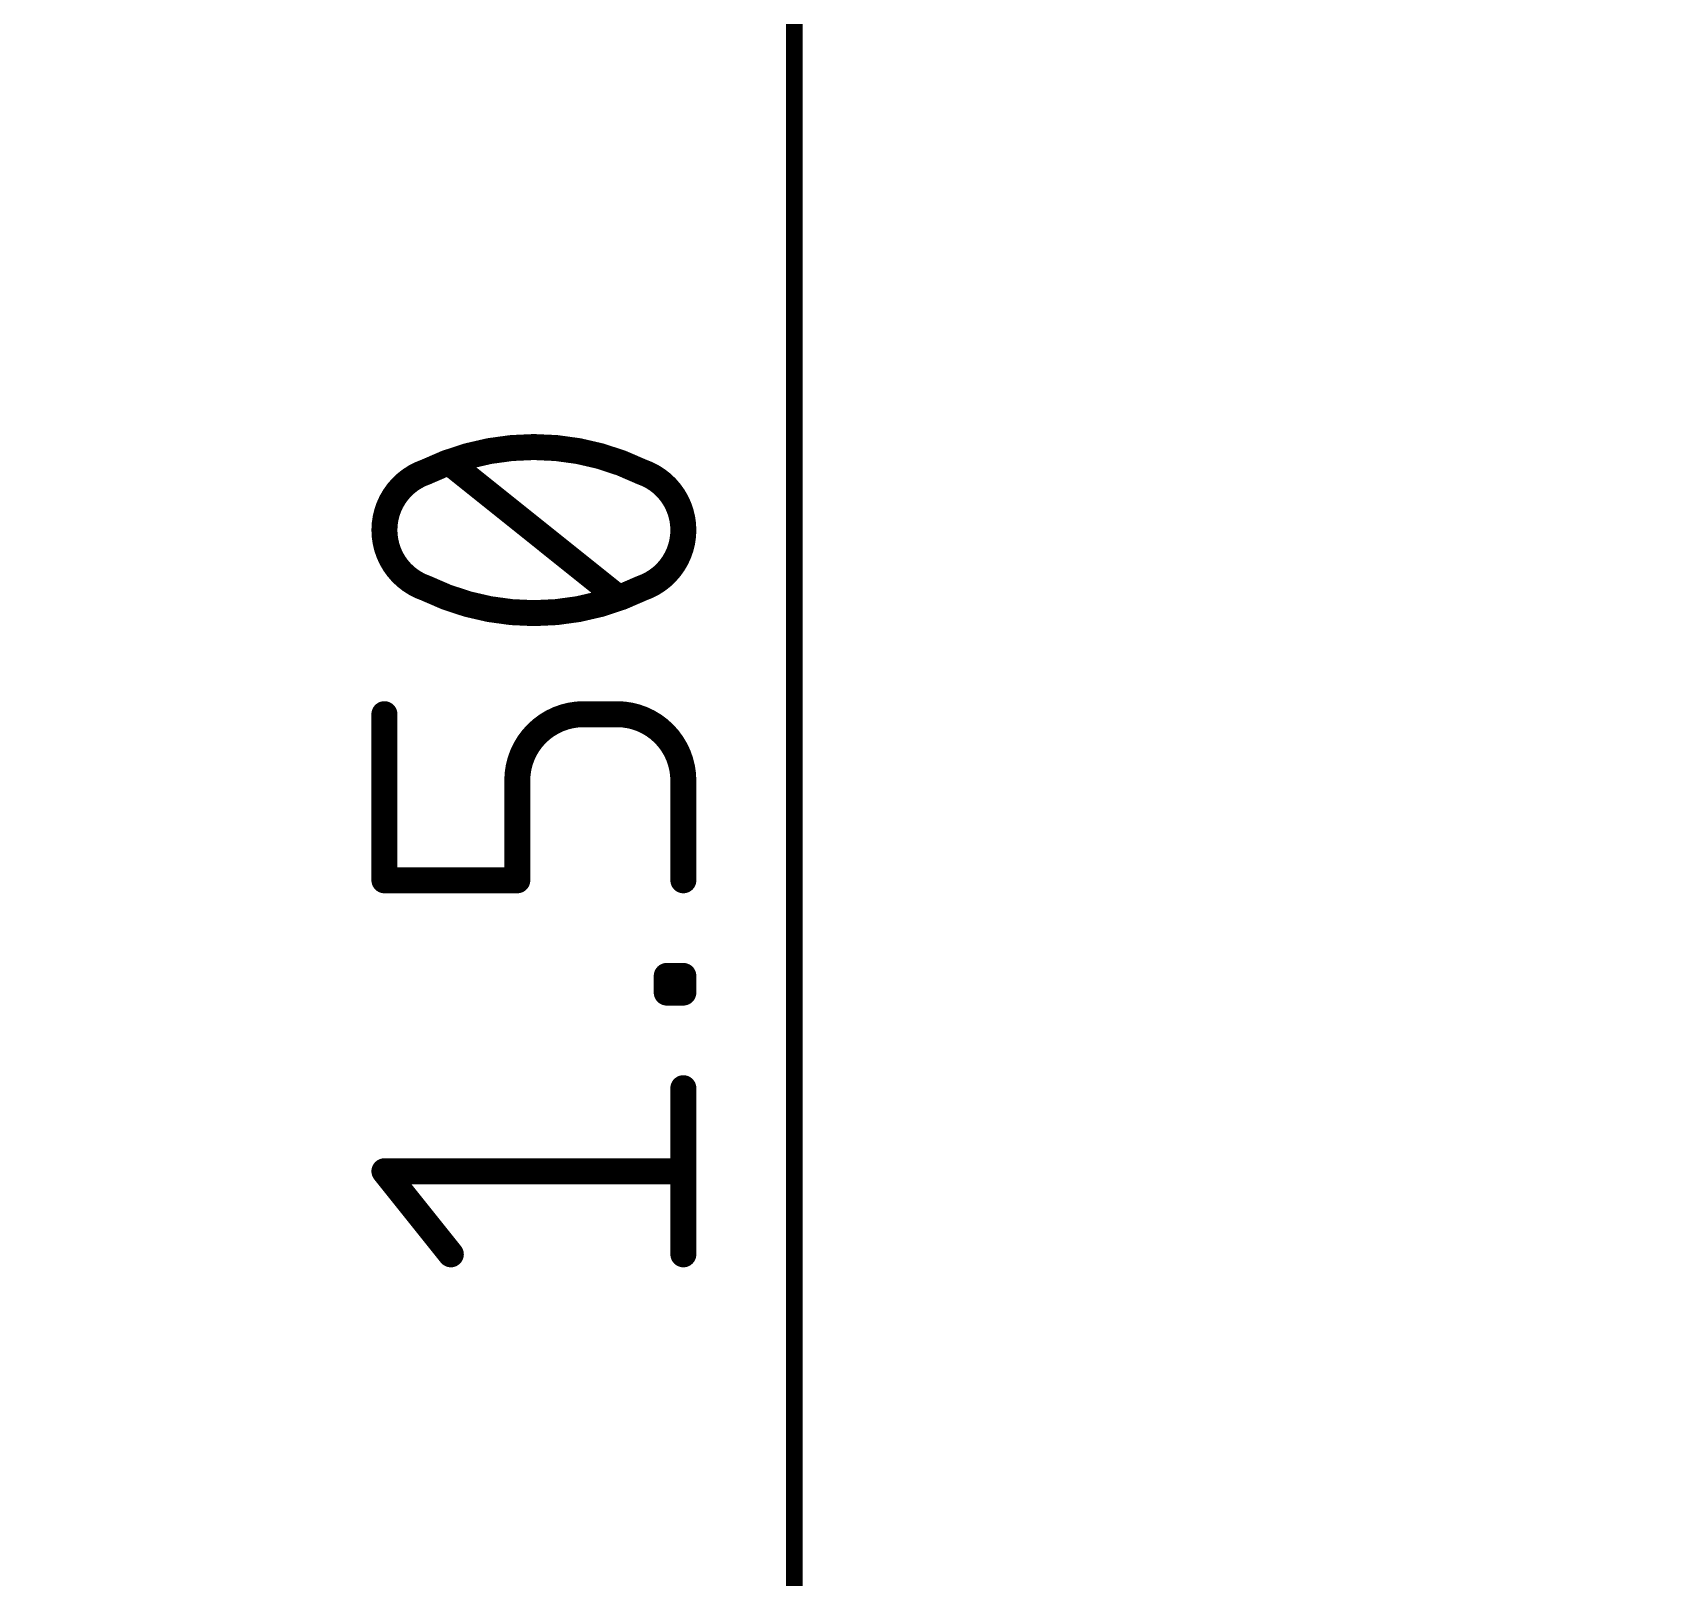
# Model space of a CAD drawing. Extents: x -17 to 92, y -61 to 85.
# Drawn here: x 29.61 to 42.36, y 21.99 to 34.06 of the extents above; entities that cross this region are included whole.
import ezdxf

# ---------------------------------------------------------------- set-up
doc = ezdxf.new("R2010")
doc.units = 0
for name, color, linetype in [('1', 12, 'CONTINUOUS'), ('16', 132, 'CONTINUOUS'), ('20', 31, 'CONTINUOUS'), ('21', 41, 'CONTINUOUS'), ('47', 253, 'CONTINUOUS')]:
    doc.layers.add(name, color=color, linetype=linetype)

msp = doc.modelspace()

# ---------------------------------------------------------------- linework, layer by layer
at = {"layer": '1', "const_width": 0.2032}
for points in [[(0.889, 27.94, 2.4102), (28.0035, 54.991)], [(27.94, 52.705, 2.4142), (52.705, 27.94)], [(52.705, 27.94, 0.4142), (27.94, 52.705)]]:
    msp.add_lwpolyline(points, format="xyb", dxfattribs=at)
at = {"layer": '16', "const_width": 0.2032}
for points in [[(27.8765, 54.991, 2.4102), (54.991, 27.94)], [(54.991, 27.94, 0.4142), (27.94, 54.991)]]:
    msp.add_lwpolyline(points, format="xyb", dxfattribs=at)
at = {"layer": '20', "const_width": 0.2032}
for points in [[(49.911, 31.75, 0.3201), (31.75, 49.911)], [(31.75, 5.969, 0.3201), (49.911, 24.13)]]:
    msp.add_lwpolyline(points, format="xyb", dxfattribs=at)
at = {"layer": '21', "const_width": 0.2032}
for points in [[(27.94, 0.889, 1), (27.94, 54.991, 1), (27.94, 0.889)], [(27.94, 5.715, 1), (27.94, 50.165, 1), (27.94, 5.715)]]:
    msp.add_lwpolyline(points, format="xyb", dxfattribs=at)
at = {"layer": '47'}
for points, const_width in [([(35.56, 46.925), (35.56, 8.955)], 0.13), ([(34.1741, 29.6521), (32.8759, 30.6907)], 0.2032), ([(32.3566, 27.4344), (32.3566, 28.7327)], 0.2032), ([(34.1741, 28.7327), (33.9145, 28.7327)], 0.2032), ([(33.3952, 28.2134), (33.3952, 27.4344)], 0.2032), ([(34.6934, 27.4344), (34.6934, 28.2134)], 0.2032), ([(33.3952, 27.4344), (32.3566, 27.4344)], 0.2032), ([(34.5636, 26.5571), (34.5636, 26.687)], 0.2032), ([(34.5636, 26.687), (34.6934, 26.687)], 0.2032), ([(34.6934, 26.687), (34.6934, 26.5571)], 0.2032), ([(34.6934, 26.5571), (34.5636, 26.5571)], 0.2032), ([(34.6934, 24.5114), (34.6934, 25.8096)], 0.2032), ([(32.8759, 24.5114), (32.3566, 25.1605)], 0.2032), ([(32.3566, 25.1605), (34.6934, 25.1605)], 0.2032)]:
    msp.add_lwpolyline(points, dxfattribs=dict(at, const_width=const_width))
for points, const_width in [([(33.525, 30.8205, 0.1139), (32.6812, 30.6258)], 0.2032), ([(34.3688, 30.6258, 0.1139), (33.525, 30.8205)], 0.2032), ([(33.525, 30.8713, 1), (33.525, 30.7697)], 0.1016), ([(33.525, 30.7697, 1), (33.525, 30.8713)], 0.1016), ([(32.9076, 30.7304, 1), (32.8442, 30.6511)], 0.1016), ([(32.6812, 30.6258, 0.3205), (32.3566, 30.1714)], 0.2032), ([(32.6589, 30.6715, 1), (32.7034, 30.5801)], 0.1016), ([(32.6976, 30.5778, 1), (32.6647, 30.6739)], 0.1016), ([(34.6934, 30.1714, 0.3205), (34.3688, 30.6258)], 0.2032), ([(34.3853, 30.6739, 1), (34.3524, 30.5778)], 0.1016), ([(34.3466, 30.5801, 1), (34.3911, 30.6715)], 0.1016), ([(32.3566, 30.1714, 0.3205), (32.6812, 29.7171)], 0.2032), ([(32.4074, 30.1714, 1), (32.3058, 30.1714)], 0.1016), ([(34.3688, 29.7171, 0.3205), (34.6934, 30.1714)], 0.2032), ([(34.7442, 30.1714, 1), (34.6426, 30.1714)], 0.1016), ([(32.3058, 30.1714, 1), (32.4074, 30.1714)], 0.1016), ([(34.6426, 30.1714, 1), (34.7442, 30.1714)], 0.1016), ([(32.6812, 29.7171, 0.1139), (33.525, 29.5223)], 0.2032), ([(32.7034, 29.7627, 1), (32.6589, 29.6714)], 0.1016), ([(32.6647, 29.669, 1), (32.6976, 29.7651)], 0.1016), ([(33.525, 29.5223, 0.1139), (34.3688, 29.7171)], 0.2032), ([(34.1424, 29.6125, 1), (34.2058, 29.6918)], 0.1016), ([(34.3524, 29.7651, 1), (34.3853, 29.669)], 0.1016), ([(34.3911, 29.6714, 1), (34.3466, 29.7627)], 0.1016), ([(33.525, 29.5731, 1), (33.525, 29.4715)], 0.1016), ([(33.525, 29.4715, 1), (33.525, 29.5731)], 0.1016), ([(32.4074, 28.7327, 1), (32.3058, 28.7327)], 0.1016), ([(33.9145, 28.7327, 0.4142), (33.3952, 28.2134)], 0.2032), ([(33.9145, 28.7835, 1), (33.9145, 28.6819)], 0.1016), ([(33.9145, 28.6819, 1), (33.9145, 28.7835)], 0.1016), ([(34.6934, 28.2134, 0.4142), (34.1741, 28.7327)], 0.2032), ([(34.1741, 28.7835, 1), (34.1741, 28.6819)], 0.1016), ([(34.1741, 28.6819, 1), (34.1741, 28.7835)], 0.1016), ([(33.446, 28.2134, 1), (33.3444, 28.2134)], 0.1016), ([(33.3444, 28.2134, 1), (33.446, 28.2134)], 0.1016), ([(34.7442, 28.2134, 1), (34.6426, 28.2134)], 0.1016), ([(34.6426, 28.2134, 1), (34.7442, 28.2134)], 0.1016), ([(32.3566, 27.4852, 1), (32.3566, 27.3836)], 0.1016), ([(32.3058, 27.4344, 1), (32.4074, 27.4344)], 0.1016), ([(33.3444, 27.4344, 1), (33.446, 27.4344)], 0.1016), ([(33.3952, 27.3836, 1), (33.3952, 27.4852)], 0.1016), ([(34.6426, 27.4344, 1), (34.7442, 27.4344)], 0.1016), ([(34.6144, 26.687, 1), (34.5128, 26.687)], 0.1016), ([(34.5636, 26.7378, 1), (34.5636, 26.6362)], 0.1016), ([(34.7442, 26.687, 1), (34.6426, 26.687)], 0.1016), ([(34.6934, 26.6362, 1), (34.6934, 26.7378)], 0.1016), ([(34.5636, 26.6079, 1), (34.5636, 26.5063)], 0.1016), ([(34.5128, 26.5571, 1), (34.6144, 26.5571)], 0.1016), ([(34.6426, 26.5571, 1), (34.7442, 26.5571)], 0.1016), ([(34.6934, 26.5063, 1), (34.6934, 26.6079)], 0.1016), ([(34.7442, 25.8096, 1), (34.6426, 25.8096)], 0.1016), ([(32.3963, 25.1923, 1), (32.3169, 25.1288)], 0.1016), ([(32.3566, 25.2113, 1), (32.3566, 25.1097)], 0.1016), ([(34.6934, 25.1097, 1), (34.6934, 25.2113)], 0.1016), ([(32.8362, 24.4797, 1), (32.9156, 24.5432)], 0.1016), ([(34.6426, 24.5114, 1), (34.7442, 24.5114)], 0.1016)]:
    msp.add_lwpolyline(points, format="xyb", dxfattribs=dict(at, const_width=const_width))

doc.saveas('drawing.dxf')
